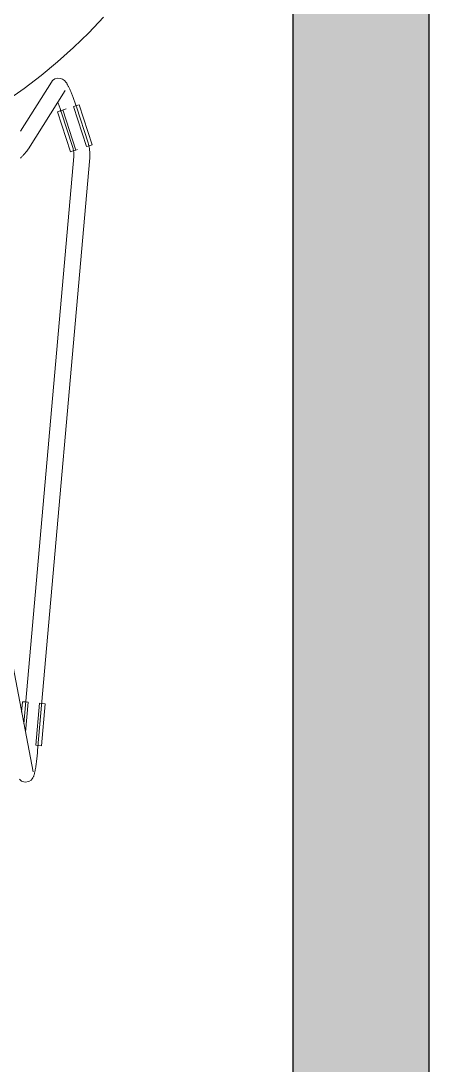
# Model space of a CAD drawing. Header units: millimetres. Extents: x 155927 to 295199, y -4084 to 97293.
# Drawn here: x 209045 to 209351, y 11252 to 12033 of the extents above; entities that cross this region are included whole.
import ezdxf

# ---------------------------------------------------------------- set-up
doc = ezdxf.new("R2010")
doc.units = ezdxf.units.MM
doc.header["$MEASUREMENT"] = 0
for name, color, linetype, lineweight in [('A-WALL-PATT', 7, 'CONTINUOUS', 9), ('I-FURN', 8, 'CONTINUOUS', 9), ('I-WALL', 7, 'CONTINUOUS', 9)]:
    doc.layers.add(name, color=color, linetype=linetype, lineweight=lineweight)

msp = doc.modelspace()

# ---------------------------------------------------------------- hatches: boundary and pattern name
at = {"layer": 'A-WALL-PATT'}
msp.add_hatch(color=256, dxfattribs=at).paths.add_polyline_path([(209248.83, 9815.25), (209350.83, 9815.25), (209350.83, 13505.61), (209248.83, 13505.61), (209248.83, 11430.49)], flags=0)

# ---------------------------------------------------------------- linework, layer by layer
at = {"layer": 'I-FURN'}
for p, q in [((209096.25, 12024.28), (209107.29, 12035.86)), ((209084.75, 12013.15), (209096.25, 12024.28)), ((209072.82, 12002.49), (209084.75, 12013.15)), ((209060.48, 11992.32), (209072.82, 12002.49)), ((209047.73, 11982.64), (209060.48, 11992.32)), ((209069.12, 11988.54), (209070.85, 11989.76)), ((209070.85, 11989.76), (209073.08, 11990.35)), ((209073.08, 11990.35), (209075.05, 11990.17)), ((209075.05, 11990.17), (209076.43, 11989.65)), ((209076.43, 11989.65), (209077.35, 11989.09)), ((209077.35, 11989.09), (209077.97, 11988.57)), ((209034.61, 11973.49), (209047.73, 11982.64)), ((209068.23, 11987.41), (209045.19, 11950.65)), ((209069.12, 11988.54), (209068.23, 11987.41)), ((209077.97, 11988.57), (209078.44, 11988.1)), ((209078.44, 11988.1), (209078.81, 11987.67)), ((209078.81, 11987.67), (209079.12, 11987.27)), ((209079.12, 11987.27), (209079.4, 11986.88)), ((209079.4, 11986.88), (209079.65, 11986.49)), ((209079.65, 11986.49), (209079.9, 11986.1)), ((209079.9, 11986.1), (209080.13, 11985.7)), ((209080.13, 11985.7), (209080.36, 11985.29)), ((209080.36, 11985.29), (209080.59, 11984.87)), ((209080.59, 11984.87), (209080.82, 11984.43)), ((209080.82, 11984.43), (209081.05, 11983.97)), ((209081.05, 11983.97), (209081.28, 11983.5)), ((209081.28, 11983.5), (209081.51, 11983.01)), ((209081.51, 11983.01), (209081.75, 11982.5)), ((209081.75, 11982.5), (209081.99, 11981.97)), ((209081.99, 11981.97), (209082.23, 11981.42)), ((209082.23, 11981.42), (209082.47, 11980.86)), ((209051.09, 11937.46), (209078.39, 11981.04)), ((209082.47, 11980.86), (209082.71, 11980.28)), ((209082.71, 11980.28), (209082.96, 11979.69)), ((209082.96, 11979.69), (209083.21, 11979.08)), ((209083.21, 11979.08), (209083.46, 11978.45)), ((209083.46, 11978.45), (209083.71, 11977.81)), ((209083.71, 11977.81), (209083.97, 11977.16)), ((209083.97, 11977.16), (209084.22, 11976.49)), ((209084.22, 11976.49), (209084.48, 11975.82)), ((209084.48, 11975.82), (209084.73, 11975.13)), ((209084.73, 11975.13), (209084.98, 11974.43)), ((209084.98, 11974.43), (209085.24, 11973.72)), ((209085.24, 11973.72), (209085.49, 11973.01)), ((209072.75, 11965.23), (209074.71, 11965.86)), ((209073.03, 11972.16), (209073.26, 11971.53)), ((209073.26, 11971.53), (209073.5, 11970.9)), ((209073.5, 11970.9), (209073.73, 11970.25)), ((209073.73, 11970.25), (209073.97, 11969.59)), ((209073.97, 11969.59), (209074.21, 11968.93)), ((209074.21, 11968.93), (209074.44, 11968.26)), ((209074.44, 11968.26), (209074.67, 11967.58)), ((209074.67, 11967.58), (209074.91, 11966.89)), ((209074.71, 11965.86), (209076.68, 11966.5)), ((209074.91, 11966.89), (209075.14, 11966.2)), ((209075.14, 11966.2), (209075.36, 11965.51)), ((209086.48, 11936.53), (209076.8, 11966.53)), ((209079.37, 11967.37), (209076.89, 11966.57)), ((209084.87, 11969.14), (209094.55, 11939.13)), ((209084.98, 11969.18), (209086.96, 11969.81)), ((209085.49, 11973.01), (209085.74, 11972.28)), ((209085.74, 11972.28), (209086, 11971.55)), ((209086, 11971.55), (209086.24, 11970.82)), ((209086.24, 11970.82), (209086.49, 11970.08)), ((209086.49, 11970.08), (209086.74, 11969.35)), ((209086.74, 11969.35), (209086.88, 11968.89)), ((209095.6, 11942.07), (209086.88, 11968.89)), ((209086.96, 11969.81), (209088.91, 11970.45)), ((209088.91, 11970.45), (209098.6, 11940.44)), ((209072.75, 11965.23), (209082.44, 11935.22)), ((209075.36, 11965.51), (209075.47, 11965.18)), ((209075.47, 11965.18), (209084.19, 11938.36)), ((209048.56, 11934.33), (209048.27, 11934.01)), ((209048.83, 11934.64), (209048.56, 11934.33)), ((209049.09, 11934.93), (209048.83, 11934.64)), ((209049.33, 11935.21), (209049.09, 11934.93)), ((209049.56, 11935.48), (209049.33, 11935.21)), ((209049.77, 11935.73), (209049.56, 11935.48)), ((209049.97, 11935.97), (209049.77, 11935.73)), ((209050.16, 11936.2), (209049.97, 11935.97)), ((209050.34, 11936.43), (209050.16, 11936.2)), ((209050.52, 11936.65), (209050.34, 11936.43)), ((209050.69, 11936.88), (209050.52, 11936.65)), ((209050.87, 11937.13), (209050.69, 11936.88)), ((209051.09, 11937.46), (209050.87, 11937.13)), ((209084.39, 11935.85), (209082.44, 11935.22)), ((209084.19, 11938.36), (209084.38, 11937.73)), ((209084.38, 11937.73), (209084.54, 11937.09)), ((209086.37, 11936.49), (209084.39, 11935.85)), ((209084.54, 11937.09), (209084.68, 11936.44)), ((209084.68, 11936.44), (209084.8, 11935.79)), ((209084.8, 11935.79), (209084.89, 11935.13)), ((209084.89, 11935.13), (209084.95, 11934.47)), ((209084.95, 11934.47), (209084.98, 11933.81)), ((209087.75, 11936.94), (209086.58, 11936.56)), ((209096.64, 11939.81), (209094.67, 11939.17)), ((209095.61, 11942.03), (209095.6, 11942.07)), ((209095.94, 11940.94), (209095.61, 11942.03)), ((209096.23, 11939.83), (209095.94, 11940.94)), ((209096.47, 11938.71), (209096.23, 11939.83)), ((209096.66, 11937.59), (209096.47, 11938.71)), ((209098.6, 11940.44), (209096.64, 11939.81)), ((209096.81, 11936.46), (209096.66, 11937.59)), ((209096.92, 11935.32), (209096.81, 11936.46)), ((209096.98, 11934.18), (209096.92, 11935.32)), ((209045.48, 11930.95), (209045.08, 11930.51)), ((209045.87, 11931.37), (209045.48, 11930.95)), ((209046.25, 11931.79), (209045.87, 11931.37)), ((209046.62, 11932.19), (209046.25, 11931.79)), ((209046.98, 11932.58), (209046.62, 11932.19)), ((209047.32, 11932.96), (209046.98, 11932.58)), ((209047.65, 11933.32), (209047.32, 11932.96)), ((209047.97, 11933.67), (209047.65, 11933.32)), ((209084.93, 11931.81), (209047.65, 11507.46)), ((209048.27, 11934.01), (209047.97, 11933.67)), ((209057.93, 11487.43), (209096.88, 11930.76)), ((209084.98, 11932.49), (209084.93, 11931.83)), ((209084.93, 11931.83), (209084.93, 11931.81)), ((209084.98, 11933.81), (209084.99, 11933.15)), ((209084.99, 11933.15), (209084.98, 11932.49)), ((209096.88, 11930.76), (209096.96, 11931.89)), ((209096.96, 11931.89), (209096.99, 11933.04)), ((209096.99, 11933.04), (209096.98, 11934.18)), ((209054.45, 11471.58), (209035.64, 11570.88)), ((209046.6, 11523.94), (209045.9, 11516.04)), ((209046.6, 11523.94), (209048.64, 11523.76)), ((209048.64, 11523.76), (209050.71, 11523.58)), ((209048.85, 11501.09), (209050.83, 11523.57)), ((209059.28, 11522.82), (209056.52, 11491.41)), ((209059.4, 11522.81), (209061.46, 11522.63)), ((209063.51, 11522.45), (209060.75, 11491.04)), ((209061.46, 11522.63), (209063.51, 11522.45)), ((209058.71, 11491.22), (209056.64, 11491.4)), ((209060.75, 11491.04), (209058.71, 11491.22)), ((209057.24, 11480.66), (209057.32, 11481.36)), ((209057.32, 11481.36), (209057.4, 11482.08)), ((209057.4, 11482.08), (209057.48, 11482.81)), ((209057.48, 11482.81), (209057.56, 11483.54)), ((209057.56, 11483.54), (209057.64, 11484.28)), ((209057.64, 11484.28), (209057.71, 11485.03)), ((209057.71, 11485.03), (209057.78, 11485.77)), ((209057.78, 11485.77), (209057.85, 11486.52)), ((209057.85, 11486.52), (209057.92, 11487.28)), ((209057.92, 11487.28), (209057.93, 11487.43)), ((209056.16, 11473.19), (209056.26, 11473.72)), ((209056.26, 11473.72), (209056.35, 11474.27)), ((209056.35, 11474.27), (209056.44, 11474.84)), ((209056.44, 11474.84), (209056.53, 11475.42)), ((209056.53, 11475.42), (209056.62, 11476.03)), ((209056.62, 11476.03), (209056.71, 11476.65)), ((209056.71, 11476.65), (209056.8, 11477.28)), ((209056.8, 11477.28), (209056.89, 11477.93)), ((209056.89, 11477.93), (209056.98, 11478.59)), ((209056.98, 11478.59), (209057.07, 11479.27)), ((209057.07, 11479.27), (209057.15, 11479.96)), ((209057.15, 11479.96), (209057.24, 11480.66)), ((209045.8, 11464.59), (209044.22, 11465.91)), ((209052.97, 11465.28), (209053.82, 11466.19)), ((209053.82, 11466.19), (209054.3, 11466.89)), ((209054.3, 11466.89), (209054.6, 11467.45)), ((209054.6, 11467.45), (209054.82, 11467.93)), ((209054.82, 11467.93), (209054.99, 11468.36)), ((209054.99, 11468.36), (209055.13, 11468.76)), ((209055.13, 11468.76), (209055.26, 11469.16)), ((209055.26, 11469.16), (209055.37, 11469.55)), ((209055.37, 11469.55), (209055.48, 11469.95)), ((209055.48, 11469.95), (209055.58, 11470.37)), ((209055.58, 11470.37), (209055.68, 11470.8)), ((209055.68, 11470.8), (209055.78, 11471.24)), ((209055.78, 11471.24), (209055.88, 11471.7)), ((209055.88, 11471.7), (209055.97, 11472.18)), ((209055.97, 11472.18), (209056.07, 11472.67)), ((209056.07, 11472.67), (209056.16, 11473.19)), ((209045.8, 11464.59), (209048.55, 11463.76)), ((209048.55, 11463.76), (209051.31, 11464.24)), ((209051.31, 11464.24), (209052.97, 11465.28))]:
    msp.add_line(p, q, dxfattribs=at)
at = {"layer": 'I-WALL', "lineweight": 30}
for p, q in [((209248.83, 13505.61), (209248.83, 9815.25)), ((209350.83, 9815.25), (209350.83, 13505.61))]:
    msp.add_line(p, q, dxfattribs=at)

doc.saveas('drawing.dxf')
